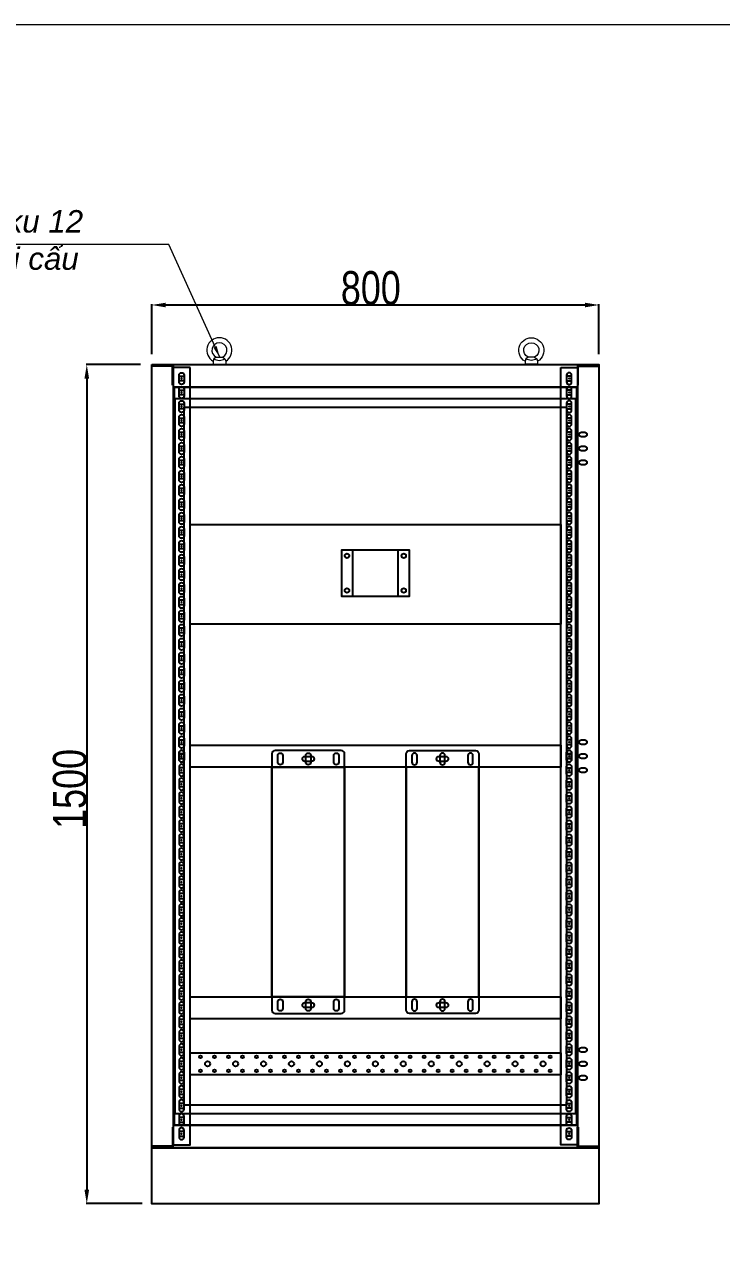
# Model space of a CAD drawing. Header units: inches. Extents: x 21 to 136330, y 8 to 58290.
# Drawn here: x 95177 to 96423, y 23781 to 25972 of the extents above; entities that cross this region are included whole.
import ezdxf
from ezdxf.enums import TextEntityAlignment as Align

# ---------------------------------------------------------------- set-up
doc = ezdxf.new("R2010")
doc.units = ezdxf.units.IN
doc.header["$MEASUREMENT"] = 0
doc.layers.add('0 TĂNG CỨNG', color=7, linetype='Continuous', lineweight=15)
doc.layers.add('ME-DIM', color=8, linetype='Continuous', lineweight=13)
doc.layers.add('@.0.DM. NÉT CHÍNH', color=7, linetype='Continuous')
doc.layers.add('@.DM. KÍCH THƯỚC', color=8, linetype='Continuous', transparency=0.2)
doc.layers.add('@.DM. KÍCH THƯỚC @ 1', color=8, linetype='Continuous', transparency=0.2)
doc.styles.add('ARIAL', font='arial.ttf')
doc.styles.add('roman', font='roman.shx', dxfattribs={"width": 0.8})
doc.styles.add('Tahoma (Input Text)', font='tahoma.ttf')
doc.styles.add('TEXT-ELECTRICAL', font='')
doc.styles.get('TEXT-ELECTRICAL').set_extended_font_data('.VnArial NarrowH')
doc.dimstyles.new('Kích thước Duy Mạnh', dxfattribs={"dimtxt": 30, "dimasz": 25, "dimexe": 1.25, "dimexo": 20, "dimtad": 1, "dimdec": 1, "dimtxsty": 'roman', "dimcen": 2.5, "dimclrd": 8, "dimclre": 8, "dimclrt": 2, "dimadec": 0, "dimazin": 0, "dimtfac": 1, "dimtdec": 1, "dimtix": 1, "dimtmove": 0, "dimatfit": 3, "dimfxl": 1, "dimtfillclr": 1, "dimarcsym": 0})
doc.dimstyles.new('ME DIM 1-20', dxfattribs={"dimscale": 20, "dimtxt": 2, "dimasz": 1, "dimexe": 0.5, "dimexo": 0.5, "dimgap": 0.5, "dimtad": 1, "dimdec": 0, "dimzin": 0, "dimdsep": 46, "dimtxsty": 'TEXT-ELECTRICAL', "dimblk": 'OBLIQUE', "dimcen": 0, "dimdle": 0.5, "dimclrd": 256, "dimclre": 256, "dimclrt": 256, "dimadec": 0, "dimazin": 0, "dimtfac": 1, "dimtdec": 0, "dimtix": 1, "dimtofl": 0, "dimtmove": 0, "dimatfit": 3, "dimfxl": 1, "dimtolj": 1, "dimtzin": 0, "dimlwd": -1, "dimlwe": -1, "dimarcsym": 0})

# ---------------------------------------------------------------- blocks, each defined once
blk = doc.blocks.new('*D1582')
at = {"layer": '@.DM. KÍCH THƯỚC', "color": 8, "lineweight": -2, "transparency": 16777216}
for p, q in [((95404.3, 25383), (95404.3, 25472.2)), ((96204.3, 25383), (96204.3, 25472.2))]:
    blk.add_line(p, q, dxfattribs=at)
at = {"layer": '@.DM. KÍCH THƯỚC', "lineweight": -2, "transparency": 16777216}
blk.add_line((95429.3, 25471), (96179.3, 25471), dxfattribs=at)
at = {"layer": '@.DM. KÍCH THƯỚC', "transparency": 16777216}
for points in [[(95429.3, 25475.1), (95429.3, 25466.8), (95404.3, 25471)], [(96179.3, 25475.1), (96179.3, 25466.8), (96204.3, 25471)]]:
    blk.add_solid(points, dxfattribs=at)
at = {"layer": 'Defpoints', "color": 0, "transparency": 16777216}
for p in [(96204.3, 25471), (95404.3, 25363), (96204.3, 25363)]:
    blk.add_point(p, dxfattribs=at)
at = {"layer": '@.DM. KÍCH THƯỚC', "color": 2, "transparency": 16777216, "insert": (95742.6, 25531.6), "char_height": 60, "attachment_point": 1, "style": 'roman'}
blk.add_mtext('800', dxfattribs=at)
blk = doc.blocks.new('*D1583')
at = {"layer": '@.DM. KÍCH THƯỚC', "color": 8, "lineweight": -2, "transparency": 16777216}
for p, q in [((95384.3, 25364.5), (95286.9, 25364.5)), ((95387.4, 23864.5), (95286.9, 23864.5))]:
    blk.add_line(p, q, dxfattribs=at)
at = {"layer": '@.DM. KÍCH THƯỚC', "lineweight": -2, "transparency": 16777216}
blk.add_line((95288.1, 25339.5), (95288.1, 23889.5), dxfattribs=at)
at = {"layer": '@.DM. KÍCH THƯỚC', "transparency": 16777216}
for points in [[(95284, 25339.5), (95292.3, 25339.5), (95288.1, 25364.5)], [(95284, 23889.5), (95292.3, 23889.5), (95288.1, 23864.5)]]:
    blk.add_solid(points, dxfattribs=at)
at = {"layer": 'Defpoints', "color": 0, "transparency": 16777216}
for p in [(95404.3, 25364.5), (95288.1, 23864.5), (95407.4, 23864.5)]:
    blk.add_point(p, dxfattribs=at)
at = {"layer": '@.DM. KÍCH THƯỚC', "color": 2, "transparency": 16777216, "insert": (95227.5, 24534.5), "char_height": 60, "attachment_point": 1, "rotation": 90, "style": 'roman'}
blk.add_mtext('1500', dxfattribs=at)
blk = doc.blocks.new('_Oblique')
at = {"color": 0, "linetype": 'ByBlock', "lineweight": -2}
blk.add_line((-0.5, -0.5), (0.5, 0.5), dxfattribs=at)
blk = doc.blocks.new('KHUNG KT1')
at = {"color": 7}
blk.add_lwpolyline([(0, 0), (7128, 0), (7128, -5040), (0, -5040)], close=True, dxfattribs=at)
at = {"color": 1, "style": 'Tahoma (Input Text)', "flags": 8}
for tag, p in [('#03', (1514.7, -4846.3)), ('#01', (328.9, -4851.1)), ('#05', (2819, -4851.1)), ('#07', (4424, -4851.1)), ('#09', (5172.9, -4851.1)), ('#02', (189.8, -4995.1)), ('#04', (1755.3, -4995.1)), ('#06', (2727.8, -4995.1)), ('#08', (4382.7, -4995.1)), ('#10', (5172.9, -4995.1))]:
    blk.add_attdef(tag, p, '', height=60, dxfattribs=at)
blk.add_attdef('#11', text='', height=60, dxfattribs=at).set_placement((6996, -4961.6), align=Align.CENTER)
at = {"layer": '0 TĂNG CỨNG', "color": 1, "style": 'ARIAL'}
blk.add_attdef('#12', (852.8, -4987.6), '', height=60, dxfattribs=at)
blk = doc.blocks.new('*U1535')
at = {"layer": '@.0.DM. NÉT CHÍNH', "color": 51}
blk.add_lwpolyline([(4.5, 6), (4.5, -6, -1), (-4.5, -6), (-4.5, 6, -1)], format="xyb", close=True, dxfattribs=at)
at = {"layer": '@.0.DM. NÉT CHÍNH', "color": 1}
blk.add_point((0, 0), dxfattribs=at)
blk = doc.blocks.new('*U1536')
at = {"layer": '@.0.DM. NÉT CHÍNH', "color": 0, "linetype": 'ByBlock', "lineweight": -2, "transparency": 16777216}
for p in [(0, 675), (0, 650), (0, 625), (0, 600), (0, 575), (0, 550), (0, 525), (0, 500), (0, 475), (0, 450), (0, 425), (0, 400), (0, 375), (0, 350), (0, 325), (0, 300), (0, 275), (0, 250), (0, 225), (0, 200), (0, 175), (0, 150), (0, 125), (0, 100), (0, 75), (0, 50), (0, 25), (0, 0)]:
    blk.add_blockref('*U1535', p, dxfattribs=at)
blk = doc.blocks.new('*U1519')
at = {"layer": '@.0.DM. NÉT CHÍNH'}
blk.add_lwpolyline([(4.5, 4.25), (4.5, -4.25), (-4.5, -4.25), (-4.5, 4.25)], close=True, dxfattribs=at)
blk = doc.blocks.new('*U1520')
at = {"layer": '@.0.DM. NÉT CHÍNH', "color": 0, "linetype": 'ByBlock', "lineweight": -2, "transparency": 16777216}
for p in [(0, 675), (0, 650), (0, 625), (0, 600), (0, 575), (0, 550), (0, 525), (0, 500), (0, 475), (0, 450), (0, 425), (0, 400), (0, 375), (0, 350), (0, 325), (0, 300), (0, 275), (0, 250), (0, 225), (0, 200), (0, 175), (0, 150), (0, 125), (0, 100), (0, 75), (0, 50), (0, 25), (0, 0)]:
    blk.add_blockref('*U1519', p, dxfattribs=at)
blk = doc.blocks.new('*U1523')
at = {"layer": '@.0.DM. NÉT CHÍNH', "color": 51}
blk.add_lwpolyline([(4.5, 6), (4.5, -6, -1), (-4.5, -6), (-4.5, 6, -1)], format="xyb", close=True, dxfattribs=at)
at = {"layer": '@.0.DM. NÉT CHÍNH', "color": 1}
blk.add_point((0, 0), dxfattribs=at)
blk = doc.blocks.new('*U1524')
at = {"layer": '@.0.DM. NÉT CHÍNH', "color": 0, "linetype": 'ByBlock', "lineweight": -2, "transparency": 16777216}
for p in [(0, 675), (0, 650), (0, 625), (0, 600), (0, 575), (0, 550), (0, 525), (0, 500), (0, 475), (0, 450), (0, 425), (0, 400), (0, 375), (0, 350), (0, 325), (0, 300), (0, 275), (0, 250), (0, 225), (0, 200), (0, 175), (0, 150), (0, 125), (0, 100), (0, 75), (0, 50), (0, 25), (0, 0)]:
    blk.add_blockref('*U1523', p, dxfattribs=at)
blk = doc.blocks.new('*U1521')
at = {"layer": '@.0.DM. NÉT CHÍNH'}
blk.add_lwpolyline([(4.5, 4.25), (4.5, -4.25), (-4.5, -4.25), (-4.5, 4.25)], close=True, dxfattribs=at)
blk = doc.blocks.new('*U1522')
at = {"layer": '@.0.DM. NÉT CHÍNH', "color": 0, "linetype": 'ByBlock', "lineweight": -2, "transparency": 16777216}
for p in [(0, 675), (0, 650), (0, 625), (0, 600), (0, 575), (0, 550), (0, 525), (0, 500), (0, 475), (0, 450), (0, 425), (0, 400), (0, 375), (0, 350), (0, 325), (0, 300), (0, 275), (0, 250), (0, 225), (0, 200), (0, 175), (0, 150), (0, 125), (0, 100), (0, 75), (0, 50), (0, 25), (0, 0)]:
    blk.add_blockref('*U1521', p, dxfattribs=at)
blk = doc.blocks.new('*U1509')
at = {"layer": '@.0.DM. NÉT CHÍNH', "color": 51}
blk.add_lwpolyline([(4.5, 6), (4.5, -6, -1), (-4.5, -6), (-4.5, 6, -1)], format="xyb", close=True, dxfattribs=at)
at = {"layer": '@.0.DM. NÉT CHÍNH', "color": 1}
blk.add_point((0, 0), dxfattribs=at)
blk = doc.blocks.new('*U1510')
at = {"layer": '@.0.DM. NÉT CHÍNH', "color": 0, "linetype": 'ByBlock', "lineweight": -2, "transparency": 16777216}
for p in [(0, 675), (0, 650), (0, 625), (0, 600), (0, 575), (0, 550), (0, 525), (0, 500), (0, 475), (0, 450), (0, 425), (0, 400), (0, 375), (0, 350), (0, 325), (0, 300), (0, 275), (0, 250), (0, 225), (0, 200), (0, 175), (0, 150), (0, 125), (0, 100), (0, 75), (0, 50), (0, 25), (0, 0)]:
    blk.add_blockref('*U1509', p, dxfattribs=at)
blk = doc.blocks.new('*U1513')
at = {"layer": '@.0.DM. NÉT CHÍNH', "color": 51}
blk.add_lwpolyline([(4.5, 6), (4.5, -6, -1), (-4.5, -6), (-4.5, 6, -1)], format="xyb", close=True, dxfattribs=at)
at = {"layer": '@.0.DM. NÉT CHÍNH', "color": 1}
blk.add_point((0, 0), dxfattribs=at)
blk = doc.blocks.new('*U1514')
at = {"layer": '@.0.DM. NÉT CHÍNH', "color": 0, "linetype": 'ByBlock', "lineweight": -2, "transparency": 16777216}
for p in [(0, 675), (0, 650), (0, 625), (0, 600), (0, 575), (0, 550), (0, 525), (0, 500), (0, 475), (0, 450), (0, 425), (0, 400), (0, 375), (0, 350), (0, 325), (0, 300), (0, 275), (0, 250), (0, 225), (0, 200), (0, 175), (0, 150), (0, 125), (0, 100), (0, 75), (0, 50), (0, 25), (0, 0)]:
    blk.add_blockref('*U1513', p, dxfattribs=at)
blk = doc.blocks.new('*U1511')
at = {"layer": '@.0.DM. NÉT CHÍNH'}
blk.add_lwpolyline([(4.5, 4.25), (4.5, -4.25), (-4.5, -4.25), (-4.5, 4.25)], close=True, dxfattribs=at)
blk = doc.blocks.new('*U1512')
at = {"layer": '@.0.DM. NÉT CHÍNH', "color": 0, "linetype": 'ByBlock', "lineweight": -2, "transparency": 16777216}
for p in [(0, 675), (0, 650), (0, 625), (0, 600), (0, 575), (0, 550), (0, 525), (0, 500), (0, 475), (0, 450), (0, 425), (0, 400), (0, 375), (0, 350), (0, 325), (0, 300), (0, 275), (0, 250), (0, 225), (0, 200), (0, 175), (0, 150), (0, 125), (0, 100), (0, 75), (0, 50), (0, 25), (0, 0)]:
    blk.add_blockref('*U1511', p, dxfattribs=at)
blk = doc.blocks.new('*U1534')
at = {"layer": '@.0.DM. NÉT CHÍNH'}
blk.add_lwpolyline([(4.5, 4.25), (4.5, -4.25), (-4.5, -4.25), (-4.5, 4.25)], close=True, dxfattribs=at)
blk = doc.blocks.new('*U1525')
at = {"layer": '@.0.DM. NÉT CHÍNH', "color": 0, "linetype": 'ByBlock', "lineweight": -2, "transparency": 16777216}
for p in [(0, 675), (0, 650), (0, 625), (0, 600), (0, 575), (0, 550), (0, 525), (0, 500), (0, 475), (0, 450), (0, 425), (0, 400), (0, 375), (0, 350), (0, 325), (0, 300), (0, 275), (0, 250), (0, 225), (0, 200), (0, 175), (0, 150), (0, 125), (0, 100), (0, 75), (0, 50), (0, 25), (0, 0)]:
    blk.add_blockref('*U1534', p, dxfattribs=at)
blk = doc.blocks.new('*U1526')
at = {"layer": '@.0.DM. NÉT CHÍNH', "color": 0}
for centre, radius in [((-12.5, 12.5), 2.5), ((0, 0), 4.5), ((12.5, 12.5), 2.5), ((-12.5, -12.5), 2.5), ((12.5, -12.5), 2.5)]:
    blk.add_circle(centre, radius, dxfattribs=at)
blk = doc.blocks.new('*U1508')
at = {"layer": '@.0.DM. NÉT CHÍNH', "color": 0, "linetype": 'ByBlock', "lineweight": -2, "transparency": 16777216}
for p in [(0, 0), (50, 0), (100, 0), (150, 0), (200, 0), (250, 0), (300, 0), (350, 0), (400, 0), (450, 0), (500, 0), (550, 0), (600, 0)]:
    blk.add_blockref('*U1526', p, dxfattribs=at)
blk = doc.blocks.new('ty')
at = {"lineweight": 5}
for p, q in [((61126, -17155.8), (61124.7, -17160.3)), ((61130.1, -17153), (61126, -17155.8)), ((61130.1, -17153), (61141.8, -17153)), ((61141.8, -17153), (61145.8, -17155.8)), ((61145.8, -17155.8), (61147.2, -17160.3)), ((61124.7, -17160.3), (61124.7, -17166.3)), ((61147.2, -17160.3), (61147.2, -17166.3))]:
    blk.add_line(p, q, dxfattribs=at)
blk.add_line((61124.7, -17166.3), (61147.2, -17166.3))
for radius, start, end in [(22.5, 300, 240), (13.5, 295.6793, 244.3207), (18, 236.633, 303.367)]:
    blk.add_arc((61135.9, -17140.8), radius, start, end, dxfattribs=at)

msp = doc.modelspace()

# ---------------------------------------------------------------- linework, layer by layer
for points in [[(95404.2832, 25364.4802), (96204.2832, 25364.4802), (96204.2832, 23964.4802), (95404.2832, 23964.4802)], [(95444.2832, 25324.4802), (96164.2832, 25324.4802), (96164.2832, 24004.4802), (95444.2832, 24004.4802)], [(95444.7832, 25323.9802), (96163.7832, 25323.9802), (96163.7832, 24004.9802), (95444.7832, 24004.9802)], [(96162.2832, 24024.9802), (95446.2909, 24024.9802), (95446.2909, 25303.9802), (96162.2832, 25303.9802)], [(95404.2832, 23964.4802), (96204.2832, 23964.4802), (96204.2832, 23864.4802), (95404.2832, 23864.4802)]]:
    msp.add_lwpolyline(points, close=True)
at = {"color": 1}
for points in [[(95441.2832, 25327.9802), (95441.2832, 25361.4802), (95405.7832, 25361.4802), (95405.7832, 25362.9802), (95442.7832, 25362.9802), (95442.7832, 25327.9802)], [(96167.2832, 25327.9802), (96167.2832, 25361.4802), (96202.7832, 25361.4802), (96202.7832, 25362.9802), (96165.7832, 25362.9802), (96165.7832, 25327.9802)], [(95441.2832, 24000.9802), (95441.2832, 23967.4802), (95405.7832, 23967.4802), (95405.7832, 23965.9802), (95442.7832, 23965.9802), (95442.7832, 24000.9802)], [(96167.2832, 24000.9802), (96167.2832, 23967.4802), (96202.7832, 23967.4802), (96202.7832, 23965.9802), (96165.7832, 23965.9802), (96165.7832, 24000.9802)]]:
    msp.add_lwpolyline(points, close=True, dxfattribs=at)
at = {"color": 2}
for points in [[(95472.7832, 25359.4802), (95442.7832, 25359.4802), (95442.7832, 23969.4802), (95472.7832, 23969.4802)], [(96135.7832, 25359.4802), (96165.7832, 25359.4802), (96165.7832, 23969.4802), (96135.7832, 23969.4802)]]:
    msp.add_lwpolyline(points, close=True, dxfattribs=at)
at = {"color": 252}
msp.add_lwpolyline([(95462.2832, 25288.4802), (96146.2832, 25288.4802), (96146.2832, 24040.4802), (95462.2832, 24040.4802)], close=True, dxfattribs=at)
for points in [[(96178.7832, 25235.4802), (96172.7832, 25235.4802, -1), (96172.7832, 25243.4802), (96178.7832, 25243.4802, -1)], [(96178.7832, 25210.4802), (96172.7832, 25210.4802, -1), (96172.7832, 25218.4802), (96178.7832, 25218.4802, -1)], [(96178.7832, 25185.4802), (96172.7832, 25185.4802, -1), (96172.7832, 25193.4802), (96178.7832, 25193.4802, -1)], [(96178.7832, 24685.4802), (96172.7832, 24685.4802, -1), (96172.7832, 24693.4802), (96178.7832, 24693.4802, -1)], [(96178.7832, 24660.4802), (96172.7832, 24660.4802, -1), (96172.7832, 24668.4802), (96178.7832, 24668.4802, -1)], [(96178.7832, 24635.4802), (96172.7832, 24635.4802, -1), (96172.7832, 24643.4802), (96178.7832, 24643.4802, -1)], [(96178.7832, 24135.4802), (96172.7832, 24135.4802, -1), (96172.7832, 24143.4802), (96178.7832, 24143.4802, -1)], [(96178.7832, 24110.4802), (96172.7832, 24110.4802, -1), (96172.7832, 24118.4802), (96178.7832, 24118.4802, -1)], [(96178.7832, 24085.4802), (96172.7832, 24085.4802, -1), (96172.7832, 24093.4802), (96178.7832, 24093.4802, -1)]]:
    msp.add_lwpolyline(points, format="xyb", close=True)
at = {"layer": '@.0.DM. NÉT CHÍNH', "color": 0}
for p, q in [((95763.4797, 25032.6861), (95763.4797, 24950.6861)), ((95845.0867, 24950.6861), (95845.0867, 25032.6861))]:
    msp.add_line(p, q, dxfattribs=at)
for points in [[(95473.0832, 25078.7729), (96135.7832, 25078.7729), (96135.7832, 24900.1875), (95473.0832, 24900.1875)], [(95848.0867, 24950.6861), (95865.0867, 24950.6861), (95865.0867, 25032.6861), (95848.0867, 25032.6861), (95846.5867, 25032.6861), (95843.5867, 25032.6861), (95764.9797, 25032.6861), (95761.9797, 25032.6861), (95760.4797, 25032.6861), (95743.4797, 25032.6861), (95743.4797, 24950.6861), (95760.4797, 24950.6861), (95761.9797, 24950.6861), (95764.9797, 24950.6861), (95843.5867, 24950.6861), (95846.5867, 24950.6861)], [(95472.7832, 24684.2509), (96135.7832, 24684.2509), (96135.7832, 24644.7095), (95472.7832, 24644.7095)], [(95619.2832, 24644.7095), (95749.2832, 24644.7095), (95749.2832, 24234.2509), (95619.2832, 24234.2509)], [(95989.2832, 24644.7095), (95859.2832, 24644.7095), (95859.2832, 24234.2509), (95989.2832, 24234.2509)], [(95472.7832, 24234.2509), (96135.7832, 24234.2509), (96135.7832, 24194.7095), (95472.7832, 24194.7095)], [(95472.7832, 24134.2542), (96135.7832, 24134.2542), (96135.7832, 24094.7127), (95472.7832, 24094.7127)]]:
    msp.add_lwpolyline(points, close=True, dxfattribs=at)
for points in [[(95625.2832, 24674.4802, 0.414213562), (95619.2832, 24668.4802), (95619.2832, 24210.4802, 0.414213562), (95625.2832, 24204.4802), (95743.2832, 24204.4802, 0.414213562), (95749.2832, 24210.4802), (95749.2832, 24668.4802, 0.414213562), (95743.2832, 24674.4802)], [(95629.7832, 24653.4802), (95629.7832, 24665.4802, -1), (95638.7832, 24665.4802), (95638.7832, 24653.4802, -1)], [(95690.2832, 24654.9802), (95684.2832, 24654.9802), (95678.2832, 24654.9802, -1), (95678.2832, 24663.9802), (95684.2832, 24663.9802), (95690.2832, 24663.9802, -1)], [(95688.7832, 24665.4802), (95688.7832, 24659.4802), (95688.7832, 24653.4802, -1), (95679.7832, 24653.4802), (95679.7832, 24659.4802), (95679.7832, 24665.4802, -1)], [(95738.7832, 24665.4802), (95738.7832, 24653.4802, -1), (95729.7832, 24653.4802), (95729.7832, 24665.4802, -1)], [(95983.2832, 24674.4802, -0.414213562), (95989.2832, 24668.4802), (95989.2832, 24210.4802, -0.414213562), (95983.2832, 24204.4802), (95865.2832, 24204.4802, -0.414213562), (95859.2832, 24210.4802), (95859.2832, 24668.4802, -0.414213562), (95865.2832, 24674.4802)], [(95869.7832, 24665.4802), (95869.7832, 24653.4802, 1), (95878.7832, 24653.4802), (95878.7832, 24665.4802, 1)], [(95918.2832, 24663.9802), (95924.2832, 24663.9802), (95930.2832, 24663.9802, -1), (95930.2832, 24654.9802), (95924.2832, 24654.9802), (95918.2832, 24654.9802, -1)], [(95919.7832, 24665.4802), (95919.7832, 24659.4802), (95919.7832, 24653.4802, 1), (95928.7832, 24653.4802), (95928.7832, 24659.4802), (95928.7832, 24665.4802, 1)], [(95978.7832, 24653.4802), (95978.7832, 24665.4802, 1), (95969.7832, 24665.4802), (95969.7832, 24653.4802, 1)], [(95638.7832, 24225.4802), (95638.7832, 24213.4802, -1), (95629.7832, 24213.4802), (95629.7832, 24225.4802, -1)], [(95690.2832, 24214.9802), (95684.2832, 24214.9802), (95678.2832, 24214.9802, -1), (95678.2832, 24223.9802), (95684.2832, 24223.9802), (95690.2832, 24223.9802, -1)], [(95688.7832, 24225.4802), (95688.7832, 24219.4802), (95688.7832, 24213.4802, -1), (95679.7832, 24213.4802), (95679.7832, 24219.4802), (95679.7832, 24225.4802, -1)], [(95738.7832, 24225.4802), (95738.7832, 24213.4802, -1), (95729.7832, 24213.4802), (95729.7832, 24225.4802, -1)], [(95869.7832, 24225.4802), (95869.7832, 24213.4802, 1), (95878.7832, 24213.4802), (95878.7832, 24225.4802, 1)], [(95930.2832, 24214.9802), (95924.2832, 24214.9802), (95918.2832, 24214.9802, -1), (95918.2832, 24223.9802), (95924.2832, 24223.9802), (95930.2832, 24223.9802, -1)], [(95919.7832, 24225.4802), (95919.7832, 24219.4802), (95919.7832, 24213.4802, 1), (95928.7832, 24213.4802), (95928.7832, 24219.4802), (95928.7832, 24225.4802, 1)], [(95969.7832, 24225.4802), (95969.7832, 24213.4802, 1), (95978.7832, 24213.4802), (95978.7832, 24225.4802, 1)]]:
    msp.add_lwpolyline(points, format="xyb", close=True, dxfattribs=at)
for centre in [(95753.4797, 25022.6861), (95855.0867, 25022.6861), (95753.4797, 24960.6861), (95855.0867, 24960.6861)]:
    msp.add_circle(centre, 4, dxfattribs=at)

# ---------------------------------------------------------------- block references
msp.add_blockref('ty', (34389.3891, 42530.7445))
at = {"xscale": -1}
msp.add_blockref('ty', (157219.1773, 42530.7445), dxfattribs=at)
at = {"layer": '0 TĂNG CỨNG', "color": 1, "xscale": 0.8792977987369557, "yscale": 0.8792977987369557, "zscale": 0.8792977987369557}
msp.add_blockref('KHUNG KT1', (92381.6544, 25972.4008), dxfattribs=at)
at = {"layer": '@.0.DM. NÉT CHÍNH', "color": 0}
for name, p in [('*U1536', (95457.7832, 24664.4802)), ('*U1508', (95504.2832, 24114.4834))]:
    msp.add_blockref(name, p, dxfattribs=at)
at = {"layer": '@.0.DM. NÉT CHÍNH'}
msp.add_blockref('*U1520', (95457.7832, 24664.4802), dxfattribs=at)
at = {"layer": '@.0.DM. NÉT CHÍNH', "color": 0, "xscale": -1}
msp.add_blockref('*U1510', (96150.7832, 24664.4802), dxfattribs=at)
at = {"layer": '@.0.DM. NÉT CHÍNH', "xscale": -1}
msp.add_blockref('*U1525', (96150.7832, 24664.4802), dxfattribs=at)
at = {"layer": '@.0.DM. NÉT CHÍNH', "color": 0, "xscale": -1, "rotation": 180}
msp.add_blockref('*U1524', (95457.7832, 24664.4802), dxfattribs=at)
at = {"layer": '@.0.DM. NÉT CHÍNH', "xscale": -1, "rotation": 180}
msp.add_blockref('*U1522', (95457.7832, 24664.4802), dxfattribs=at)
at = {"layer": '@.0.DM. NÉT CHÍNH', "color": 0, "rotation": 180}
msp.add_blockref('*U1514', (96150.7832, 24664.4802), dxfattribs=at)
at = {"layer": '@.0.DM. NÉT CHÍNH', "rotation": 180}
msp.add_blockref('*U1512', (96150.7832, 24664.4802), dxfattribs=at)

# ---------------------------------------------------------------- texts
at = {"color": 7, "insert": (95138.6586, 25553.6319), "char_height": 40, "width": 704.873142, "attachment_point": 5, "style": 'ARIAL'}
msp.add_mtext('{\\fArial|b0|i1|c0|p34;Hàn eku 12\\Pcho tai cẩu\\P }', dxfattribs=at)

# ---------------------------------------------------------------- dimensions: what is measured, and where the dimension line sits
at = {"layer": '@.DM. KÍCH THƯỚC @ 1'}
dim = msp.add_linear_dim(base=(96204.2832, 25470.9647), p1=(95404.2832, 25362.9802), p2=(96204.2832, 25362.9802), dimstyle='Kích thước Duy Mạnh', override={"dimscale": 1, "dimtxt": 60, "dimdec": 0, "dimclrd": 256, "dimtdec": 0, "dimtix": 1, "dimtofl": 0, "dimtmove": 0, "dimatfit": 1}, dxfattribs=at)
dim.commit()
dim.dimension.update_dxf_attribs({"geometry": '*D1582', "text_midpoint": (95804.2832, 25470.9647), "dimtype": 128})
dim = msp.add_linear_dim(base=(95288.1431, 23864.4802), p1=(95404.2832, 25364.4802), p2=(95407.3539, 23864.4802), angle=270, dimstyle='Kích thước Duy Mạnh', override={"dimscale": 1, "dimtxt": 60, "dimdec": 0, "dimclrd": 256, "dimtdec": 0, "dimtix": 1, "dimtofl": 0, "dimtmove": 0, "dimatfit": 1}, dxfattribs=at)
dim.commit()
dim.dimension.update_dxf_attribs({"geometry": '*D1583', "text_midpoint": (95288.1431, 24614.4802), "dimtype": 128})

# ---------------------------------------------------------------- leaders
at = {"layer": 'ME-DIM'}
msp.add_leader([(95525.8334, 25377.8001), (95435.0902, 25579.0263), (94931.7127, 25579.0263)], dimstyle='ME DIM 1-20', dxfattribs=at)

doc.saveas('drawing.dxf')
